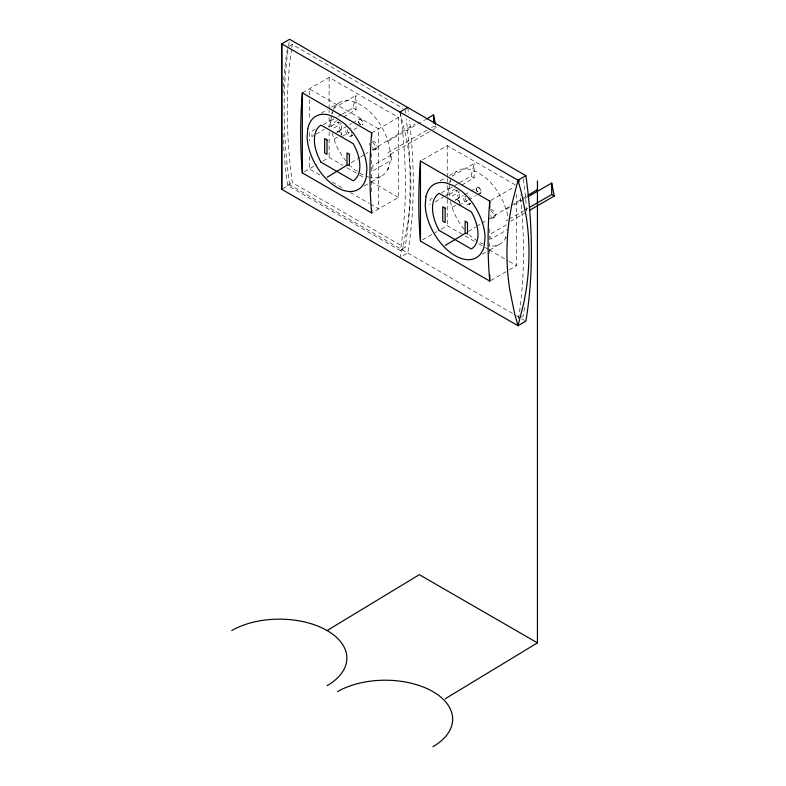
<?xml version="1.0" encoding="UTF-8"?>
<svg xmlns="http://www.w3.org/2000/svg" width="786" height="786" viewBox="0 0 786 786"><rect width="100%" height="100%" fill="white"/><g stroke="black" fill="none" stroke-linecap="round" stroke-linejoin="round"><path stroke-width="0.59" stroke-dasharray="3.93 2.95" d="M331.319 116.073L330.729 123.461L331.594 129.67M451.292 178.491L449.543 183.069L448.845 191.656L449.71 197.866M291.606 49.174L291.075 52.682A508.532 293.6 60 0 0 291.075 173.058L292.323 182.696L405.075 247.796L406.323 239.592A508.532 293.6 60 0 0 406.323 119.226M291.793 47.995L292.323 44.488L402.972 108.37M282.96 133.404A508.532 293.6 60 0 0 286.35 175.789L287.597 185.427L400.349 250.518L401.597 242.324A508.532 293.6 60 0 0 401.597 121.948L400.349 112.31M518.475 318.713L519.713 310.519A508.532 293.6 60 0 0 520.244 194.8M388.412 167.31L387.842 169.825L387.842 168.774M342.49 114.009L352.973 107.957L356.058 95.303L334.04 108.006L331.859 113.734M459.555 182.804L471.089 176.152L474.174 163.498L452.215 176.143A42.316 24.435 60 0 1 469.782 169.304L477.475 172.193L485.257 177.479A42.316 24.435 60 0 1 504.003 203.495L507.294 213.576L507.972 218.41M331.8 113.882L333.333 109.932M449.543 183.069L450.299 181.094M506.037 236.773L505.27 238.757A42.316 24.435 60 0 1 488.941 245.821M334.04 108.006L334.099 107.947A42.316 24.435 60 0 1 351.656 101.109L359.349 103.998L367.131 109.283A42.316 24.435 60 0 1 385.877 135.3C390.141 146.402 392.912 159.47 387.154 170.562A42.316 24.435 60 0 1 370.825 177.626M351.224 162.653L359.605 157.573M360.656 156.935L364.842 154.4M365.893 153.761L367.986 152.494M372.181 149.949L415.136 123.913M468.289 231.487L475.628 227.036M476.68 226.397L480.865 223.863M481.916 223.224L487.153 220.051M488.204 219.422L510.202 206.079M511.254 205.451L521.727 199.094M522.778 198.465L526.964 195.92M292.323 44.488L287.597 47.209L286.35 55.413A508.532 293.6 60 0 0 282.94 94.31M302.355 92.886L329.128 77.421L398.423 117.428L398.423 197.443L371.65 212.908M321.13 113.243L327.29 109.676M331.397 107.309L338.589 103.163M315.127 129.376L312.032 131.164L311.904 136.538L314.99 134.76M323.37 124.62L330.582 120.454L330.454 125.829L328.391 127.018M330.955 120.661L334.099 118.853M338.294 116.426L341.438 114.609M334.04 122.449L337.184 120.631M343.482 116.996L356.058 109.735L356.058 95.303M316.021 134.16L324.274 129.405M331.112 126.212L338.422 121.997L341.35 123.687L341.35 134.917L338.422 121.997M334.04 127.902L341.35 123.687M337.754 131.547L351.578 123.569M352.639 122.95L359.015 119.266M334.04 139.142L340.309 135.526M342.038 136.509L349.485 132.215M353.729 129.759L357.984 127.303M351.037 136.292L352.619 135.379A4.451 2.574 60 0 1 348.817 133.767A4.451 2.574 60 0 1 347.343 128.825M304.349 171.751L316.768 164.579M322.948 161.002L329.128 157.436L342.775 165.315M371.65 132.893L398.423 117.428M287.597 185.427L292.323 182.696M282.754 188.768L289.641 184.789L515.331 315.088M387.842 141.303L425.265 119.698M374.667 149.929L376.239 149.026M387.842 152.779L427.338 129.975M431.494 127.578L433.577 126.369L436.151 127.863L433.027 129.661M390.416 154.262L431.995 130.26M391.428 154.852L372.878 165.561L372.751 170.945L391.3 160.226L391.625 154.96M364.173 186.027L370.344 182.47M371.365 181.871L382.664 175.347M422.534 159.882L447.244 145.616L516.54 185.624M440.268 180.839L445.407 177.872M449.513 175.504L456.705 171.358M432.212 198.17L430.148 199.359L430.021 204.733M441.486 192.816L448.708 188.65L448.57 194.024L445.485 195.812M449.071 188.856L458.513 183.413M452.166 190.644L455.31 188.827M461.598 185.191L474.174 177.931L474.174 163.498M435.169 201.766L444.454 196.412M449.228 194.407L456.538 190.192L459.466 191.882L459.466 203.112L456.538 190.192M452.166 196.097L459.466 191.882M455.87 199.742L463.318 195.439M464.379 194.83L469.694 191.755M470.755 191.145L477.131 187.461A3.341 1.926 60 0 1 480.796 190.084A3.341 1.926 60 0 1 479.342 193.238A3.223 1.857 60 0 0 480.718 190.074A3.223 1.857 60 0 0 477.131 187.461A3.341 1.926 60 0 0 477.554 191.922M464.703 196.775L466.285 195.861M452.166 207.337L456.342 204.92M459.093 205.323L467.601 200.41M468.662 199.791L476.1 195.498M477.171 194.889L480.354 193.042M469.163 204.488L470.735 203.574A4.451 2.574 60 0 1 466.589 201.501A4.451 2.574 60 0 1 465.784 196.323M400.349 250.518L405.075 247.796M422.534 239.907L433.862 233.363M434.894 232.774L436.947 231.585M441.064 229.198L447.244 225.631L464.045 235.338M490.798 200.489L513.455 187.412M505.958 209.498L510.124 207.101M514.28 204.704L523.633 199.3M524.675 198.701L526.748 197.502M492.783 218.125L494.355 217.221M505.958 220.974L508.041 219.775M509.082 219.176L523.633 210.776M524.675 210.176L527.789 208.369M510.615 221.259L528.28 211.061M506.459 224.835L490.995 233.756L490.867 239.141L508.385 229.021M482.299 254.222L488.46 250.665M489.481 250.066L500.78 243.542M490.798 280.504L508.306 270.404M509.338 269.804L516.54 265.639L516.54 192.904M521.305 317.082L523.191 315.992L524.439 307.788A508.532 293.6 60 0 0 524.881 304.457M369.597 177.4L361.894 174.512L354.122 169.226A42.316 24.435 60 0 1 350.772 166.19M483.734 244.102L480.02 242.707L472.239 237.421A42.316 24.435 60 0 1 468.888 234.385M352.973 107.957L356.058 109.735M471.089 176.152L474.174 177.931M346.98 167.742L358.524 174.413M359.575 175.023L364.822 178.049M371.13 181.684L398.423 197.443M465.096 235.938L474.548 241.4M478.743 243.817L483.999 246.853M485.041 247.462L488.194 249.28M489.246 249.879L508.139 260.795M509.19 261.404L516.54 265.639M319.823 174.934L309.33 168.872L309.33 154.321M332.429 182.205L343.973 188.876M350.271 192.511L369.174 203.427M370.226 204.026L378.626 208.88L378.626 128.865L309.33 88.857L309.33 94.919M516.382 315.697L520.607 318.134M521.658 318.743L524.822 320.57M450.201 201.324L453.493 211.405A42.316 24.435 60 0 0 464.899 230.082M332.075 133.129L335.376 143.209A42.316 24.435 60 0 0 346.017 160.983M399.887 112.044L405.979 136.165L408.121 148.289A365.087 298.09 0.4 0 1 408.121 221.308L403.238 245.507L399.887 257.523L407.757 252.984A512.983 296.175 60 0 0 409.437 120.494M435.68 125.505L436.151 127.863M523.348 178.982L524.439 187.422A508.532 293.6 60 0 1 526.325 205.942M405.075 109.588L405.547 113.194M505.958 236.969L505.958 238.02M489.766 228.972L489.766 255.637M447.244 145.616L447.244 177.145M447.244 178.353L447.244 184.415M447.244 185.624L447.244 225.631M371.65 153.496L371.65 193.503M329.128 77.421L329.128 108.949M329.128 110.158L329.128 112.585M329.128 117.428L329.128 127.126M329.128 131.979L329.128 157.436M309.33 99.763L309.33 120.376M309.33 132.5L309.33 140.989M407.757 107.495A512.983 296.175 60 0 1 408.71 114.599M289.641 184.789A512.983 296.175 60 0 1 287.961 50.363M288.6 45.912A512.983 296.175 60 0 1 289.277 41.491M526.423 207.091A508.532 293.6 60 0 1 526.787 211.67M469.979 203.328A4.451 2.574 60 0 1 465.017 202.405A4.451 2.574 60 0 1 465.361 196.569M469.321 196.677A4.451 2.574 60 0 1 470.087 197.483M490.552 210.628A4.451 2.574 60 0 1 493.706 216.091A4.451 2.574 60 0 1 490.552 217.909M490.552 209.302A4.451 2.574 60 0 1 495.278 215.177A4.451 2.574 60 0 1 490.552 215.6M459.771 203.161A3.341 1.926 60 0 0 457.501 199.811A3.341 1.926 60 0 0 455.202 200.489A3.223 1.857 60 0 1 457.481 199.899A3.223 1.857 60 0 1 459.682 203.122M477.603 191.872A3.223 1.857 60 0 1 477.131 187.461M351.961 134.249A4.451 2.574 60 0 1 347.609 135.104A4.451 2.574 60 0 1 346.587 128.58M351.538 132.195A4.451 2.574 60 0 1 351.853 133.247M350.389 127.892A4.451 2.574 60 0 1 351.204 128.482M372.436 142.433A4.451 2.574 60 0 1 375.59 147.896A4.451 2.574 60 0 1 372.436 149.713M369.4 145.263A4.451 2.574 60 0 1 369.4 143.376M372.436 141.107A4.451 2.574 60 0 1 377.162 146.982A4.451 2.574 60 0 1 372.436 147.404M360.617 124.778A3.341 1.926 60 0 1 358.298 120.229A3.341 1.926 60 0 1 361.452 119.973A3.341 1.926 60 0 1 362.67 124.61M337.007 132.952A3.341 1.926 60 0 1 339.071 131.459A3.341 1.926 60 0 1 341.655 134.966M360.627 124.689A3.223 1.857 60 0 1 358.426 120.111A3.223 1.857 60 0 1 361.766 120.435A3.223 1.857 60 0 1 362.238 124.846M337.165 132.382A3.223 1.857 60 0 1 339.365 131.704A3.223 1.857 60 0 1 341.566 134.927"/><path stroke-width="1.18" d="M281.761 189.328L281.801 157.888A362.375 1.11 89.9 0 0 281.801 84.868L281.761 43.849L289.641 39.3L525.873 175.691A512.983 296.175 60 0 1 525.873 321.179L518.003 325.718L281.761 189.328L281.732 148.348A365.087 1.12 89.9 0 1 281.732 75.328L281.761 43.849L519.684 181.202M371.65 136.528L371.65 132.893L302.355 92.886L302.05 96.56A512.983 296.175 -60 0 0 302.05 169.579L302.355 172.9L371.65 212.908L371.65 209.273M371.65 132.893L371.346 136.567A512.983 296.175 -60 0 0 371.346 209.587L371.65 212.908M489.766 208.359L489.766 201.088L420.471 161.071L420.166 164.755A512.983 296.175 -60 0 0 420.166 237.775L420.471 241.096L489.766 281.103L489.766 275.041M489.766 201.088L489.462 204.763A512.983 296.175 -60 0 0 489.462 277.782L489.766 281.103M518.003 180.24L511.863 204.331L509.711 216.455A362.375 295.88 0.4 0 0 509.701 289.474L514.624 313.683L518.003 325.718L524.095 301.627L526.237 289.503A365.087 298.09 0.4 0 0 526.237 216.484L521.354 192.275L518.003 180.24L525.873 175.691M327.123 177.253L347.029 165.188M445.24 245.448L465.155 233.383M528.015 195.282L537.447 189.573M231.732 630.559A67.449 38.946 0 0 1 327.123 630.559L419.321 574.674L537.447 642.869L445.24 698.754M399.887 112.044L407.757 107.495M426.307 119.099L433.577 114.903L435.444 124.326M527.789 196.893L551.693 183.099L554.268 196.048L529.322 210.452M529.872 207.17L551.693 194.564L554.268 196.048M320.973 162.191L353.199 180.8A32.138 18.559 60 0 0 353.199 143.681L321.052 125.131A32.138 18.559 60 0 0 321.052 162.24M439.089 230.386L471.315 248.995A32.138 18.559 60 0 0 471.315 211.876L439.178 193.327A32.138 18.559 60 0 0 439.178 230.436M551.693 183.099L551.693 194.564M537.447 180.957L537.447 642.869M433.577 114.903L433.577 122.93M420.471 161.071L420.471 241.096M302.355 92.886L302.355 172.9M337.508 691.621A67.449 38.946 0 0 1 432.899 691.621A67.449 38.946 0 0 1 432.899 746.7M327.123 630.559A67.449 38.946 0 0 1 327.123 685.628M307.798 128.511L307.11 137.098A42.316 24.435 60 0 0 334.364 185.791A42.316 24.435 60 0 0 366.207 177.272L366.895 168.685A42.316 24.435 60 0 0 343.511 122.921L335.73 117.635L328.037 114.756A42.316 24.435 60 0 0 307.798 128.511M425.914 196.706L425.226 205.293A42.316 24.435 60 0 0 452.481 253.986A42.316 24.435 60 0 0 484.323 245.468L485.021 236.881A42.316 24.435 60 0 0 461.628 191.116L453.846 185.83L446.153 182.941A42.316 24.435 60 0 0 425.914 196.706M327.005 139.937L324.638 138.572L324.638 152.936L327.005 154.302L327.005 139.937M445.122 208.133L442.754 206.767L442.754 221.131L445.122 222.497L445.122 208.133M349.367 154.302L346.999 152.936L346.999 164.392L349.367 165.758L349.367 154.302M467.483 222.497L465.125 221.131L465.125 232.587L467.483 233.953L467.483 222.497"/></g></svg>
